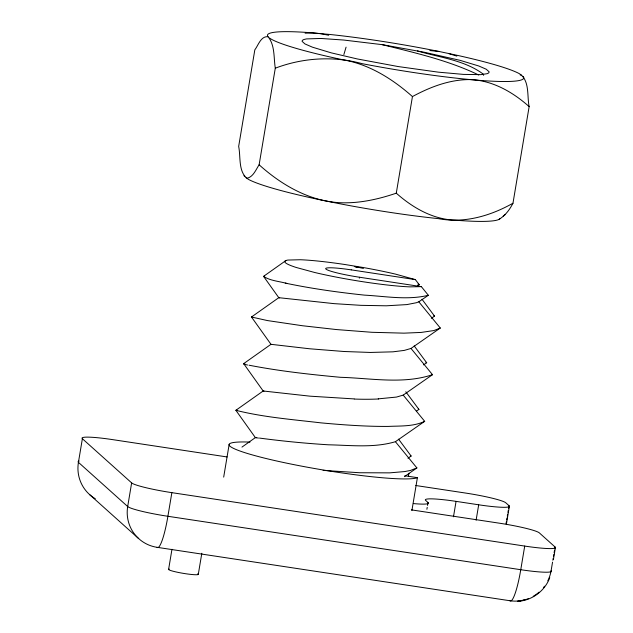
<?xml version="1.0" encoding="UTF-8"?>
<svg xmlns="http://www.w3.org/2000/svg" width="633" height="633" viewBox="0 0 633 633"><rect width="100%" height="100%" fill="white"/><g stroke="black" fill="none" stroke-linecap="round" stroke-linejoin="round"><path stroke-width="0.95" d="M227.105 456.955L112.737 439.642A36.121 3.584 9.5 0 0 82.377 438.716L78.429 462.343A36.121 35.511 -48.1 0 0 95.298 498.733M82.377 438.716L131.64 482.892L127.692 506.527A36.121 35.511 -48.1 0 0 157.047 547.316L509.905 600.733A36.121 35.511 -48.1 0 0 522.336 600.424M131.64 482.892A36.121 3.584 9.5 0 0 171.859 492.656L167.903 516.283A36.121 5.562 -81.4 0 1 157.047 547.316M168.607 569.407L171.97 549.286M246.008 177.778L247.598 178.158C253.548 176.338 255.954 169.533 259.126 164.786L275.292 68.182C273.63 57.864 275.078 45.236 268.076 36.746C260.97 35.765 258.248 45.362 254.83 49.833L238.665 146.437C240.904 157.031 237.873 172.524 248.334 179.313A129.923 12.905 9.5 0 0 319.341 199.632L338.75 203.557A129.923 12.905 9.5 0 0 438.258 218.622C464.195 223.607 490.44 215.948 512.975 203.217L529.148 106.613C526.901 96.026 529.94 80.526 519.471 73.745A129.923 12.905 9.5 0 0 457.691 55.427L438.906 51.447A129.923 12.905 9.5 0 0 329.556 34.435L312.686 32.979L305.114 33.185M198.295 574.337L201.824 553.258M223.686 477.116L229.178 444.287M359.315 278.172L359.528 277.278M500.11 218.48A129.923 12.905 9.5 0 1 455.016 220.173C432.727 219.366 412.581 207.671 396.282 193.176L412.447 96.572C430.211 86.966 449.802 79.41 470.287 79.584C492.616 80.423 512.817 92.078 529.148 106.613M408.459 476.127L408.942 473.231M411.909 510.491L417.4 477.662L404.851 475.763M426.895 509.28L427.22 507.35M427.544 505.427L428.027 502.531L425.7 500.45A36.121 3.584 9.5 0 1 456.061 501.368L478.69 504.794A36.121 3.584 9.5 0 0 509.051 505.72L508.576 508.56M453.481 516.805L456.061 501.368M476.103 520.231L478.69 504.794M506.044 523.681L506.36 521.79M506.677 519.899L506.993 518.008M507.31 516.117L507.626 514.225M507.943 512.334L508.259 510.443M506.36 524.377L509.359 506.432M554.761 548.89L555.078 546.999A36.121 3.584 9.5 0 1 524.717 546.073L520.761 569.708A36.121 5.562 -81.4 0 1 509.905 600.733M547.806 580.841A36.121 35.511 -48.1 0 0 551.121 570.634L552.546 562.12M552.862 560.229L553.179 558.338M553.495 556.454L553.812 554.563M554.128 552.672L554.445 550.781M553.408 559.532L555.386 547.711M343.869 54.549L346.077 47.143M549.76 577.7C544.839 591.119 531.657 600.749 517.375 601.35L525.097 599.752L523.428 600.1M512.975 203.217C509.7 209.658 505.324 215.552 499.041 219.35M279.62 297.89L278.781 297.684L263.573 276.384L264.61 275.798M505.221 214.54L503.227 216.043M351.26 269.872A30.099 2.991 9.5 0 0 325.868 269.009A30.099 2.991 9.5 0 0 357.906 276.993L421.356 286.638L428.343 295.287L418.817 301.814L416.419 302.724L406.869 304.592L386.312 305.802L360.905 305.335L334.121 303.642L278.781 297.684L251.475 317.006L270.979 344.312L309.537 348.767L344.138 351.505L370.416 352.446L392.951 351.829L404.313 350.397L411.007 348.451L440.299 328.029L418.817 301.814M264.19 275.909L285.863 260.582M264.008 391.147L263.17 390.988L243.673 363.635L270.979 344.312M241.964 447.096L255.368 437.617L256.199 437.814M404.416 476.657L416.894 467.929L395.403 441.707C373.818 448.117 350.714 445.252 328.527 444.801C305.438 443.377 282.405 441.122 259.475 438.076M411.007 348.451L432.497 374.689L403.205 395.111L396.503 397.065L378.257 398.861M403.205 395.111L424.688 421.333L395.403 441.707M423.58 364.893L426.674 362.756L414.196 345.895M431.374 318.296L434.531 316.12L421.989 299.243M416.554 411.046L418.919 409.409L405.808 391.772M407.961 458.221L411.118 456.037L398.576 439.167M417.543 285.902L419.315 284.747L415.335 279.612L395.657 274.16A71.244 7.074 9.5 0 0 362.946 267.474L345.365 264.586A71.244 7.074 9.5 0 0 300.359 259.736L287.944 260.052A71.3 7.082 9.5 0 0 296.22 267.474L314.506 272.443A71.244 7.074 9.5 0 0 409.82 286.868L421.356 286.638M428.343 295.287C407.541 300.39 385.576 296.268 364.473 295.128C337.911 292.311 311.412 288.601 285.261 283.101M416.894 467.929L410.445 470.454L404.748 471.561L389.699 472.859L359.813 472.748L323.099 470.39M440.299 328.029L433.85 330.561L421.214 332.428L403.981 333.156L371.927 332.293L336.432 329.556L302.416 325.734L267.395 320.559L251.475 317.006L252.638 316.959M424.688 421.333C413.515 426.674 400.467 425.827 388.377 426.413C365.811 426.571 343.276 424.909 320.82 422.852C292.454 419.489 263.565 417.258 235.864 410.303L263.17 390.988L309.933 396.163L354.1 398.909M432.497 374.689C403.276 384.5 370.764 378.17 340.538 377.308C309.893 374.459 279.232 371.088 248.998 365.194M417.4 477.662L416.427 478.026A96.319 9.566 9.5 0 1 282.152 462.193A96.319 9.566 9.5 0 1 249.995 442.095M275.292 68.182C303.033 57.674 333.528 55.823 362.163 63.672A129.923 12.905 9.5 0 0 523.143 76.427M396.282 193.176C380.963 198.39 365.051 202.204 348.815 202.758L348.221 202.75C314.546 204.079 283.449 186.743 259.126 164.786M520.089 600.804L521.758 600.456M237.035 410.216L235.864 410.303L255.368 437.617M243.673 363.635L244.836 363.587M429.815 50.561L438.906 51.447M382.316 44.666L343.751 40.045L320.939 38.463L306.514 38.914L303.88 39.515L302.392 40.33L302.083 41.343L304.979 43.946L312.425 47.174L331.233 52.848L357.265 58.94L398.094 66.544L438.424 72.17L463.498 74.401L480.953 74.639L487.339 73.657L488.826 72.842L489.135 71.822L486.239 69.226L478.801 65.998L459.985 60.317L424.157 52.223L382.316 44.666C414.987 52.8 448.314 60.309 478.777 75.026M415.335 279.612L351.268 269.872M415.754 485.511L465.603 493.06A36.121 3.584 9.5 0 1 505.814 502.824L509.051 505.72M411.363 509.866L499.16 523.159A36.121 3.584 9.5 0 1 539.371 532.915L555.078 546.999M171.859 492.656L524.717 546.073M328.725 35.266L320.836 33.676L312.797 32.884A129.923 12.905 9.5 0 0 268.076 36.746M520.168 74.908L521.798 75.272M363.405 268.439L354.322 266.438L357.107 267.411M287.145 283.529C279.375 281.266 270.378 280.902 263.573 276.384M417.424 50.925C439.476 57.524 464.638 60.072 483.367 74.219L483.636 75.351M448.473 53.528L456.844 56.1M417.891 284.13L419.315 284.747M425.954 362.298L426.674 362.756M418.294 409.013L418.919 409.409M410.493 455.641L411.118 456.037M433.906 315.717L434.531 316.12M412.447 96.572C392.626 79.014 369.245 64.218 342.754 59.747A129.923 12.905 9.5 0 1 269.5 38.027M89.641 494.618L138.698 538.612M544.53 586.213A36.121 35.511 -48.1 0 1 543.43 587.638M539.055 592.164A36.121 35.511 -48.1 0 1 533.2 596.333M528.341 598.66A36.121 35.511 -48.1 0 1 525.801 599.546M428.027 502.531A36.121 3.584 9.5 0 1 413.325 503.567M551.121 570.634A36.121 3.584 9.5 0 1 520.761 569.708L167.903 516.283A36.121 3.584 9.5 0 1 127.692 506.527L78.429 462.343A36.121 3.584 9.5 0 1 79.085 461.093M378.589 398.972A72.067 13.111 5 0 1 354.282 399.051M258.486 438.083A72.051 0.427 8.7 0 1 255.542 437.474M247.558 365.019A95.448 2.39 7.1 0 1 243.974 363.666M197.71 573.815A15.05 1.495 9.5 0 1 183.388 573.371A15.05 1.495 9.5 0 1 169.225 569.083M244.662 176.631A129.923 12.905 9.5 0 1 244.069 175.476"/></g></svg>
